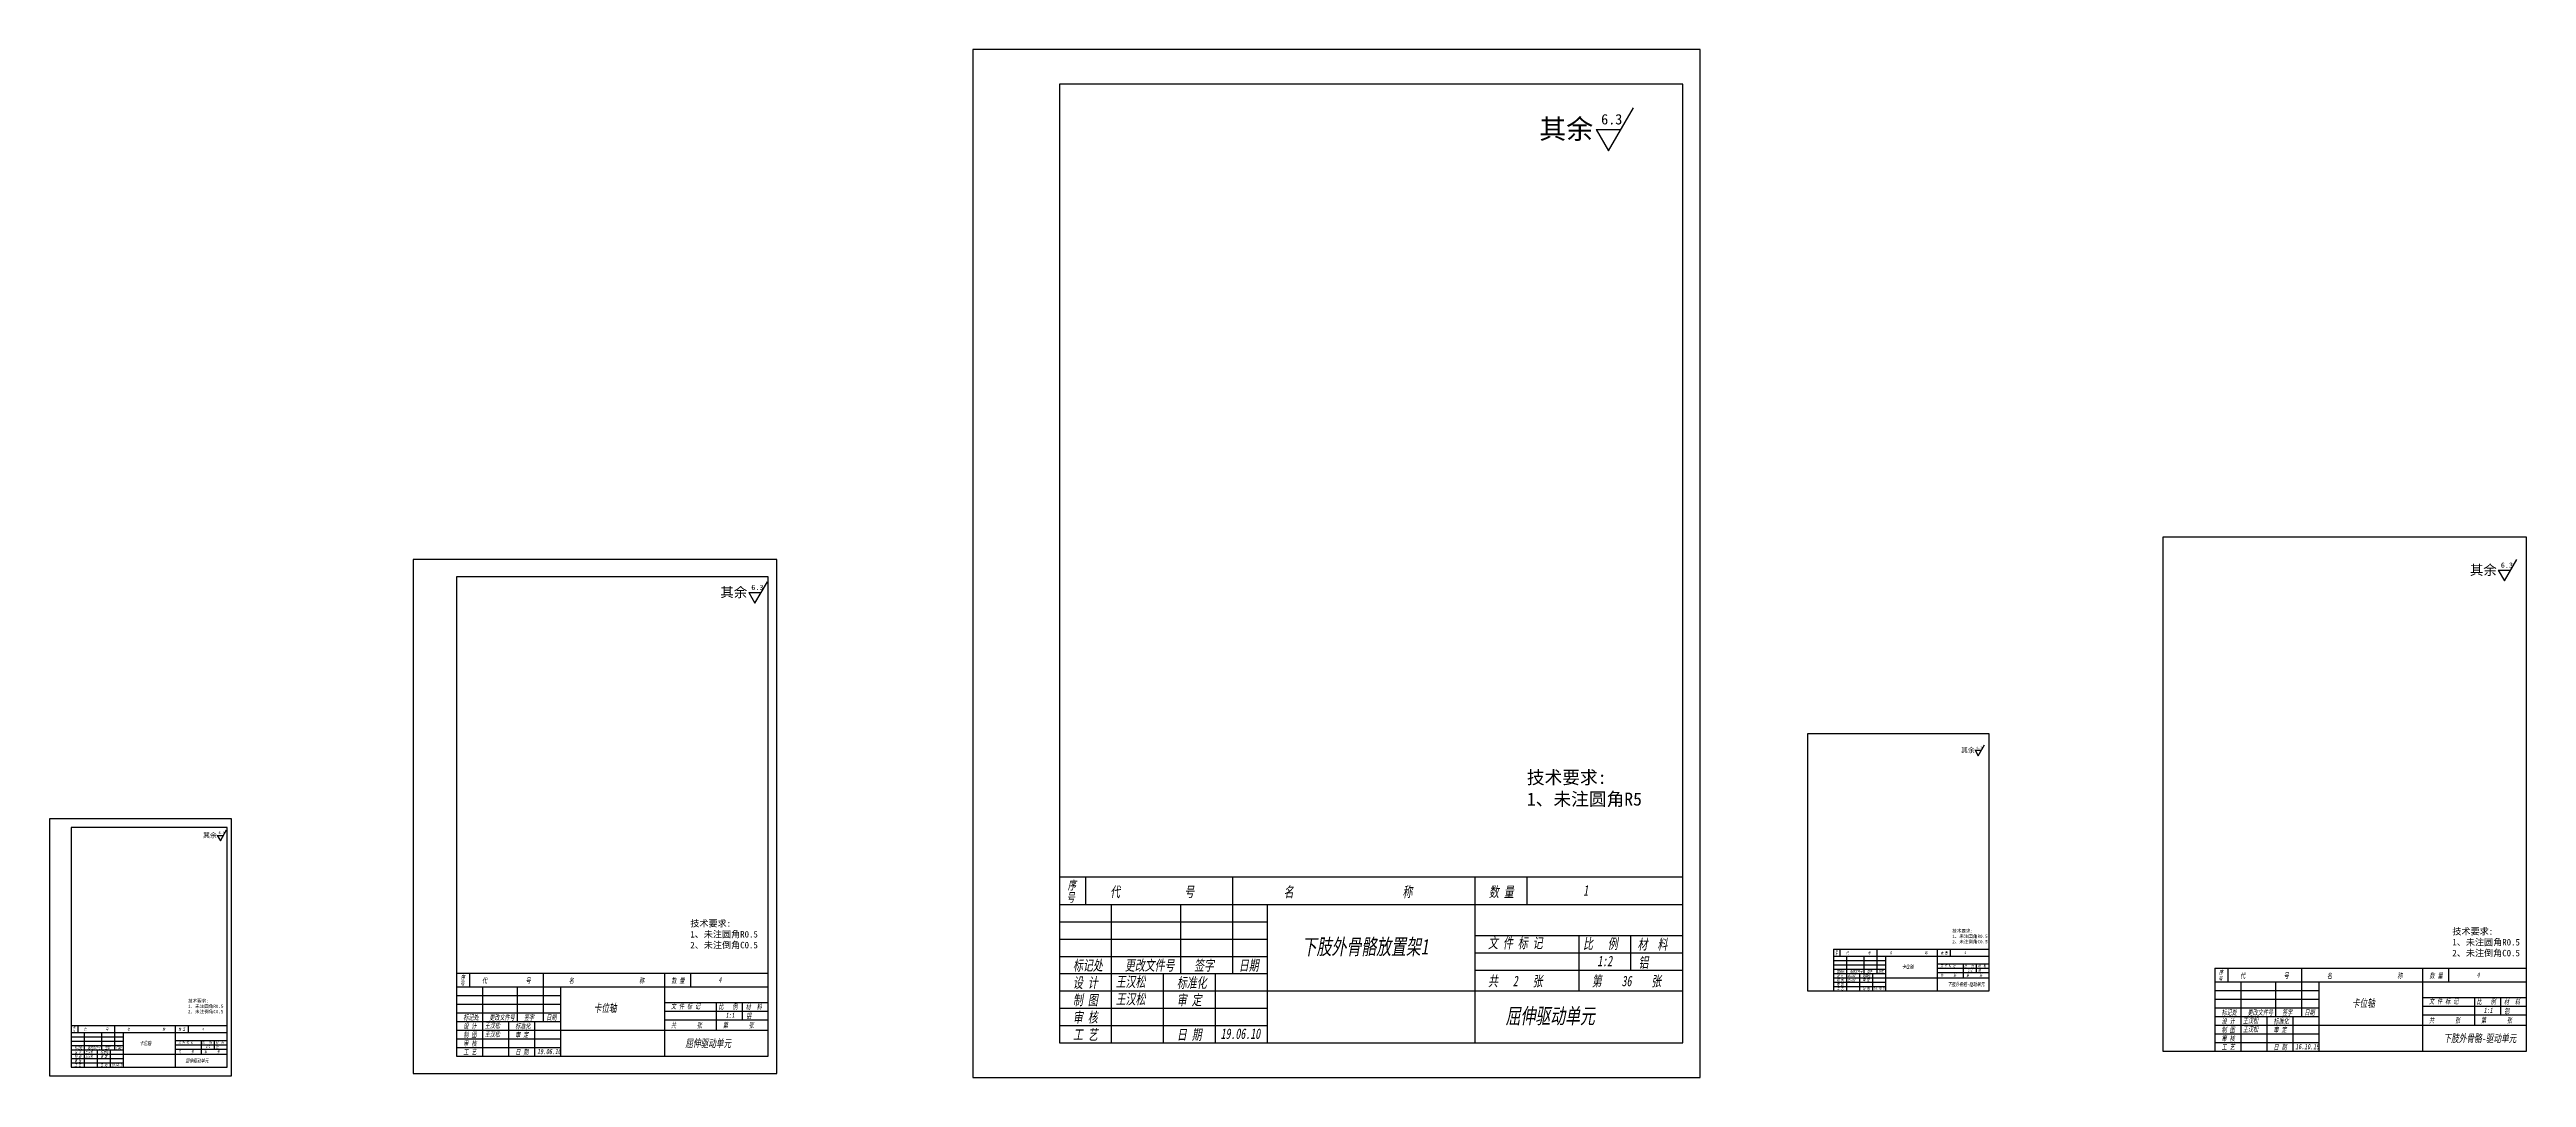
# Model space of a CAD drawing. Header units: millimetres. Extents: x 8840 to 20870, y -7456 to 1741.
# Drawn here: x 8840 to 10271, y -4038 to -3444 of the extents above; entities that cross this region are included whole.
import ezdxf

# ---------------------------------------------------------------- set-up
doc = ezdxf.new("R2010")
doc.units = ezdxf.units.MM
doc.layers.get('0').update_dxf_attribs({"lineweight": 25})
for name, color, linetype in [('临时线', 6, 'Continuous'), ('尺寸', 4, 'Continuous'), ('文字', 7, 'Continuous'), ('细实线', 2, 'Continuous')]:
    doc.layers.add(name, color=color, linetype=linetype)
doc.styles.get("Standard").update_dxf_attribs({"font": ''})
doc.styles.add('样式 2', font='', dxfattribs={"width": 0.7, "oblique": 10})
doc.styles.get('Standard').set_extended_font_data('SimSun')
doc.styles.get('样式 2').set_extended_font_data('SimSun')

# ---------------------------------------------------------------- blocks, each defined once
blk = doc.blocks.new('ra')
at = {"layer": '细实线'}
for p, q in [((0, 0), (6, 10.39)), ((-3, 5.2), (0, 0)), ((-3, 5.2), (3, 5.2))]:
    blk.add_line(p, q, dxfattribs=at)
at = {"layer": '文字'}
blk.add_attdef('RA', (-1.78, 6.39), '', height=2.5, dxfattribs=at)

msp = doc.modelspace()

# ---------------------------------------------------------------- linework, layer by layer
for p, q in [((9783.437, -3464.034), (9423.437, -3464.034)), ((9423.437, -3464.034), (9423.437, -4018.034)), ((9783.437, -4018.034), (9783.437, -3464.034)), ((9255.32, -3748.711), (9075.32, -3748.711)), ((9075.32, -3748.711), (9075.32, -4025.711)), ((9255.32, -4025.711), (9255.32, -3748.711)), ((8942.749, -3893.584), (8852.749, -3893.584)), ((8852.749, -3893.584), (8852.749, -4032.084)), ((8942.749, -4032.084), (8942.749, -3893.584)), ((9423.437, -3922.034), (9783.437, -3922.034)), ((9438.437, -3922.034), (9438.437, -3938.034)), ((9523.437, -3922.034), (9523.437, -3938.034)), ((9663.437, -3922.034), (9663.437, -4018.034)), ((9693.437, -3922.034), (9693.437, -3938.034)), ((9423.437, -3938.034), (9783.437, -3938.034)), ((9543.437, -3938.034), (9543.437, -4018.034)), ((9663.437, -3956.034), (9783.437, -3956.034)), ((9423.437, -3968.034), (9543.437, -3968.034)), ((9870.469, -3963.931), (9870.469, -3987.931)), ((9870.469, -3963.931), (9960.469, -3963.931)), ((9870.469, -3967.931), (9960.469, -3967.931)), ((9870.469, -3975.431), (9900.469, -3975.431)), ((9874.219, -3963.931), (9874.219, -3967.931)), ((9895.469, -3963.931), (9895.469, -3967.931)), ((9900.469, -3967.931), (9900.469, -3987.931)), ((9930.469, -3963.931), (9930.469, -3987.931)), ((9930.469, -3972.431), (9960.469, -3972.431)), ((9937.969, -3963.931), (9937.969, -3967.931)), ((10090.703, -3974.851), (10090.703, -4022.851)), ((10090.703, -3974.851), (10270.703, -3974.851)), ((10098.203, -3974.851), (10098.203, -3982.851)), ((10140.703, -3974.851), (10140.703, -3982.851)), ((10210.703, -3974.851), (10210.703, -4022.851)), ((10225.703, -3974.851), (10225.703, -3982.851)), ((9075.32, -3977.711), (9255.32, -3977.711)), ((9075.32, -3985.711), (9255.32, -3985.711)), ((9082.82, -3977.711), (9082.82, -3985.711)), ((9125.32, -3977.711), (9125.32, -3985.711)), ((9135.32, -3985.711), (9135.32, -4025.711)), ((9195.32, -3977.711), (9195.32, -4025.711)), ((9210.32, -3977.711), (9210.32, -3985.711)), ((9543.437, -3988.034), (9783.437, -3988.034)), ((9870.469, -3987.931), (9960.469, -3987.931)), ((9900.469, -3980.431), (9960.469, -3980.431)), ((10090.703, -3982.851), (10270.703, -3982.851)), ((10150.703, -3982.851), (10150.703, -4022.851)), ((9075.32, -4000.711), (9135.32, -4000.711)), ((9195.32, -3994.711), (9255.32, -3994.711)), ((10090.703, -3997.851), (10150.703, -3997.851)), ((10210.703, -3991.851), (10270.703, -3991.851)), ((8852.749, -4008.084), (8942.749, -4008.084)), ((8852.749, -4012.084), (8942.749, -4012.084)), ((8856.499, -4008.084), (8856.499, -4012.084)), ((8877.749, -4008.084), (8877.749, -4012.084)), ((8882.749, -4012.084), (8882.749, -4032.084)), ((8912.749, -4008.084), (8912.749, -4032.084)), ((8912.749, -4016.584), (8942.749, -4016.584)), ((8920.249, -4008.084), (8920.249, -4012.084)), ((9135.32, -4010.711), (9255.32, -4010.711)), ((9423.437, -4018.034), (9783.437, -4018.034)), ((10150.703, -4007.851), (10270.703, -4007.851)), ((8852.749, -4019.584), (8882.749, -4019.584)), ((8852.749, -4032.084), (8942.749, -4032.084)), ((8882.749, -4024.584), (8942.749, -4024.584)), ((9075.32, -4025.711), (9255.32, -4025.711)), ((10090.703, -4022.851), (10270.703, -4022.851))]:
    msp.add_line(p, q)
for points in [[(9373.437, -4038.034), (9793.437, -4038.034), (9793.437, -3444.034), (9373.437, -3444.034)], [(10060.703, -4022.851), (10270.703, -4022.851), (10270.703, -3725.851), (10060.703, -3725.851)], [(9050.32, -4035.711), (9260.32, -4035.711), (9260.32, -3738.711), (9050.32, -3738.711)], [(9855.469, -3987.931), (9960.469, -3987.931), (9960.469, -3839.431), (9855.469, -3839.431)], [(8840.249, -4037.084), (8945.249, -4037.084), (8945.249, -3888.584), (8840.249, -3888.584)]]:
    msp.add_lwpolyline(points, close=True)
at = {"layer": '临时线'}
for p, q in [((9423.437, -3948.034), (9543.437, -3948.034)), ((9453.437, -3938.034), (9453.437, -4018.034)), ((9493.437, -3938.034), (9493.437, -3978.034)), ((9523.437, -3938.034), (9523.437, -3978.034)), ((9423.437, -3958.034), (9543.437, -3958.034)), ((9723.36, -3956.034), (9723.36, -3988.034)), ((9753.36, -3956.034), (9753.36, -3976.034)), ((9663.437, -3966.034), (9783.437, -3966.034)), ((9663.437, -3976.034), (9783.437, -3976.034)), ((9870.469, -3970.431), (9900.469, -3970.431)), ((9870.469, -3972.931), (9900.469, -3972.931)), ((9877.969, -3967.931), (9877.969, -3987.931)), ((9887.969, -3967.931), (9887.969, -3977.931)), ((9895.469, -3967.931), (9895.469, -3977.931)), ((9930.469, -3974.931), (9960.469, -3974.931)), ((9945.45, -3972.431), (9945.45, -3980.431)), ((9952.95, -3972.431), (9952.95, -3977.431)), ((9075.32, -3990.711), (9135.32, -3990.711)), ((9090.32, -3985.711), (9090.32, -4025.711)), ((9110.32, -3985.711), (9110.32, -4005.711)), ((9125.32, -3985.711), (9125.32, -4005.711)), ((9423.437, -3978.034), (9543.437, -3978.034)), ((9423.437, -3988.034), (9543.437, -3988.034)), ((9483.437, -3978.034), (9483.437, -4018.034)), ((9513.437, -3978.034), (9513.437, -4018.034)), ((9870.469, -3977.931), (9900.469, -3977.931)), ((9870.469, -3980.431), (9900.469, -3980.431)), ((9870.469, -3982.931), (9900.469, -3982.931)), ((9870.469, -3985.431), (9900.469, -3985.431)), ((9885.469, -3977.931), (9885.469, -3987.931)), ((9892.969, -3977.931), (9892.969, -3987.931)), ((9930.469, -3977.431), (9960.469, -3977.431)), ((10090.703, -3987.851), (10150.703, -3987.851)), ((10105.703, -3982.851), (10105.703, -4022.851)), ((10125.703, -3982.851), (10125.703, -4002.851)), ((10140.703, -3982.851), (10140.703, -4002.851)), ((9075.32, -3995.711), (9135.32, -3995.711)), ((9195.32, -3999.711), (9255.32, -3999.711)), ((9195.32, -4004.711), (9255.32, -4004.711)), ((9225.281, -3994.711), (9225.281, -4010.711)), ((9240.281, -3994.711), (9240.281, -4004.711)), ((9423.437, -3998.034), (9543.437, -3998.034)), ((10090.703, -3992.851), (10150.703, -3992.851)), ((10090.703, -4002.851), (10150.703, -4002.851)), ((10120.703, -4002.851), (10120.703, -4022.851)), ((10135.703, -4002.851), (10135.703, -4022.851)), ((10210.703, -3996.851), (10270.703, -3996.851)), ((10210.703, -4001.851), (10270.703, -4001.851)), ((10240.665, -3991.851), (10240.665, -4007.851)), ((10255.665, -3991.851), (10255.665, -4001.851)), ((8852.749, -4014.584), (8882.749, -4014.584)), ((8852.749, -4017.084), (8882.749, -4017.084)), ((8860.249, -4012.084), (8860.249, -4032.084)), ((8870.249, -4012.084), (8870.249, -4022.084)), ((8877.749, -4012.084), (8877.749, -4022.084)), ((8912.749, -4019.084), (8942.749, -4019.084)), ((8927.73, -4016.584), (8927.73, -4024.584)), ((8935.23, -4016.584), (8935.23, -4021.584)), ((9075.32, -4005.711), (9135.32, -4005.711)), ((9075.32, -4010.711), (9135.32, -4010.711)), ((9075.32, -4015.711), (9135.32, -4015.711)), ((9105.32, -4005.711), (9105.32, -4025.711)), ((9120.32, -4005.711), (9120.32, -4025.711)), ((9423.437, -4008.034), (9543.437, -4008.034)), ((10090.703, -4007.851), (10150.703, -4007.851)), ((10090.703, -4012.851), (10150.703, -4012.851)), ((10090.703, -4017.851), (10150.703, -4017.851)), ((8852.749, -4022.084), (8882.749, -4022.084)), ((8852.749, -4024.584), (8882.749, -4024.584)), ((8852.749, -4027.084), (8882.749, -4027.084)), ((8852.749, -4029.584), (8882.749, -4029.584)), ((8867.749, -4022.084), (8867.749, -4032.084)), ((8875.249, -4022.084), (8875.249, -4032.084)), ((8912.749, -4021.584), (8942.749, -4021.584)), ((9075.32, -4020.711), (9135.32, -4020.711))]:
    msp.add_line(p, q, dxfattribs=at)

# ---------------------------------------------------------------- block references
at = {"layer": '尺寸'}
for p, xscale, yscale, zscale in [((9740.594, -3502.665), 2.399999999994179, 2.399999999999636, 2.4), ((10258.035, -3751.143), 1.19999999999709, 1.199999999999818, 1.2), ((9247.652, -3764.003), 1.19999999999709, 1.199999999999818, 1.2), ((9954.135, -3852.077), 0.5999999999985448, 0.599999999999909, 0.6), ((8938.915, -3901.23), 0.5999999999985448, 0.599999999999909, 0.6)]:
    msp.add_blockref('ra', p, dxfattribs=dict(at, xscale=xscale, yscale=yscale, zscale=zscale)).add_auto_attribs({'RA': '6.3'})

# ---------------------------------------------------------------- texts
at = {"style": '样式 2', "oblique": 10, "width": 0.7}
for s, height, p in [('号', 5, (9427.56, -3936.54)), ('序', 5, (9428.252, -3929.432)), ('代             号', 6, (9452.77, -3933.777)), ('名                      称', 6, (9553.032, -3933.777)), ('数 量', 6, (9671.545, -3933.777)), ('1', 6, (9725.975, -3932.919)), ('下肢外骨骼放置架1', 9, (9563.433, -3966.965)), ('文 件 标 记', 6, (9671.05, -3963.294)), ('比   例', 6, (9725.898, -3963.73)), ('材  料', 6, (9757.372, -3964.048)), ('标记处', 6, (9431.31, -3976.247)), ('更改文件号', 6, (9461.31, -3976.247)), ('签字', 6, (9501.31, -3976.247)), ('日期', 6, (9527.087, -3976.247)), ('1:2', 6, (9734.115, -3973.73)), ('铝', 6, (9757.925, -3974.616)), ('号', 1.25, (9871.5, -3967.557)), ('序', 1.25, (9871.673, -3965.78)), ('标记处', 1.5, (9872.437, -3977.484)), ('代             号', 1.5, (9877.802, -3966.866)), ('更改文件号', 1.5, (9879.937, -3977.484)), ('签字', 1.5, (9889.937, -3977.484)), ('日期', 1.5, (9896.382, -3977.484)), ('名                      称', 1.5, (9902.868, -3966.866)), ('卡位轴', 2.25, (9910.07, -3975.163)), ('文 件 标 记', 1.5, (9932.372, -3974.245)), ('数 量', 1.5, (9932.496, -3966.866)), ('比   例', 1.5, (9946.084, -3974.354)), ('4', 1.5, (9946.104, -3966.652)), ('2:1', 1.5, (9948.138, -3976.854)), ('材  料', 1.5, (9953.953, -3974.434)), ('铝', 1.5, (9954.091, -3977.076)), ('序', 2.5, (10093.111, -3978.55)), ('号', 2.5, (9077.381, -3984.964)), ('序', 2.5, (9077.727, -3981.41)), ('代             号', 3, (9089.986, -3983.582)), ('名                      称', 3, (9140.118, -3983.582)), ('数 量', 3, (9199.374, -3983.582)), ('4', 3, (9226.589, -3983.153)), ('制 图', 6, (9431.31, -3996.247)), ('设 计', 6, (9431.31, -3986.247)), ('王汉松', 6, (9455.975, -3985.73)), ('王汉松', 6, (9455.975, -3995.73)), ('标准化', 6, (9491.31, -3986.247)), ('审 定', 6, (9491.31, -3996.247)), ('共   2   张', 6, (9671.05, -3985.294)), ('第    36    张', 6, (9730.973, -3985.294)), ('工 艺', 1.5, (9872.437, -3987.484)), ('制 图', 1.5, (9872.437, -3982.484)), ('设 计', 1.5, (9872.437, -3979.984)), ('审 核', 1.5, (9872.437, -3984.984)), ('王汉松', 1.5, (9878.604, -3979.854)), ('王汉松', 1.5, (9878.604, -3982.354)), ('标准化', 1.5, (9887.437, -3979.984)), ('审 定', 1.5, (9887.437, -3982.484)), ('日 期', 1.5, (9887.437, -3987.484)), ('16.10.19', 1.5, (9893.741, -3987.353)), ('共       张', 1.5, (9932.372, -3979.745)), ('下肢外骨骼-驱动单元', 2.25, (9936.534, -3985.336)), ('第       张', 1.5, (9947.353, -3979.745)), ('号', 2.5, (10092.765, -3982.104)), ('代             号', 3, (10105.37, -3980.722)), ('名                      称', 3, (10155.501, -3980.722)), ('数 量', 3, (10214.758, -3980.722)), ('4', 3, (10241.973, -3980.293)), ('标记处', 3, (9079.256, -4004.817)), ('更改文件号', 3, (9094.256, -4004.817)), ('签字', 3, (9114.256, -4004.817)), ('日期', 3, (9127.145, -4004.817)), ('卡位轴', 4.5, (9154.521, -4000.176)), ('文 件 标 记', 3, (9199.126, -3998.341)), ('比   例', 3, (9226.551, -3998.559)), ('1:1', 3, (9230.659, -4003.559)), ('材  料', 3, (9242.287, -3998.718)), ('铝', 3, (9242.564, -4004.002)), ('审 核', 6, (9431.31, -4006.247)), ('屈伸驱动单元', 9, (9681.166, -4006.965)), ('标记处', 3, (10094.64, -4001.957)), ('设 计', 3, (10094.64, -4006.957)), ('王汉松', 3, (10106.973, -4006.699)), ('更改文件号', 3, (10109.64, -4001.957)), ('标准化', 3, (10124.64, -4006.957)), ('签字', 3, (10129.64, -4001.957)), ('日期', 3, (10142.529, -4001.957)), ('卡位轴', 4.5, (10169.905, -3997.316)), ('文 件 标 记', 3, (10214.51, -3995.48)), ('共       张', 3, (10214.51, -4006.48)), ('比   例', 3, (10241.934, -3995.699)), ('第       张', 3, (10244.472, -4006.48)), ('1:1', 3, (10246.042, -4000.699)), ('材  料', 3, (10257.671, -3995.858)), ('铝', 3, (10257.948, -4001.142)), ('号', 1.25, (8853.78, -4011.71)), ('序', 1.25, (8853.953, -4009.933)), ('代             号', 1.5, (8860.082, -4011.019)), ('名                      称', 1.5, (8885.148, -4011.019)), ('卡位轴', 2.25, (8892.35, -4019.316)), ('文 件 标 记', 1.5, (8914.652, -4018.398)), ('数 量', 1.5, (8914.776, -4011.019)), ('比   例', 1.5, (8928.364, -4018.508)), ('4', 1.5, (8928.383, -4010.805)), ('2:1', 1.5, (8930.418, -4021.008)), ('材  料', 1.5, (8936.233, -4018.587)), ('铝', 1.5, (8936.371, -4021.229)), ('制 图', 3, (9079.256, -4014.817)), ('设 计', 3, (9079.256, -4009.817)), ('审 核', 3, (9079.256, -4019.817)), ('王汉松', 3, (9091.589, -4009.559)), ('王汉松', 3, (9091.589, -4014.559)), ('标准化', 3, (9109.256, -4009.817)), ('审 定', 3, (9109.256, -4014.817)), ('共       张', 3, (9199.126, -4009.341)), ('屈伸驱动单元', 4.5, (9207.449, -4020.522)), ('第       张', 3, (9229.088, -4009.341)), ('工 艺', 6, (9431.31, -4016.247)), ('日 期', 6, (9491.31, -4016.247)), ('19.06.10', 6, (9516.526, -4015.725)), ('工 艺', 3, (10094.64, -4021.957)), ('制 图', 3, (10094.64, -4011.957)), ('审 核', 3, (10094.64, -4016.957)), ('王汉松', 3, (10106.973, -4011.699)), ('审 定', 3, (10124.64, -4011.957)), ('日 期', 3, (10124.64, -4021.957)), ('16.10.19', 3, (10137.248, -4021.696)), ('下肢外骨骼-驱动单元', 4.5, (10222.832, -4017.661)), ('工 艺', 1.5, (8854.717, -4031.637)), ('标记处', 1.5, (8854.717, -4021.637)), ('制 图', 1.5, (8854.717, -4026.637)), ('设 计', 1.5, (8854.717, -4024.137)), ('审 核', 1.5, (8854.717, -4029.137)), ('王汉松', 1.5, (8860.883, -4024.008)), ('王汉松', 1.5, (8860.883, -4026.508)), ('更改文件号', 1.5, (8862.217, -4021.637)), ('标准化', 1.5, (8869.717, -4024.137)), ('审 定', 1.5, (8869.717, -4026.637)), ('日 期', 1.5, (8869.717, -4031.637)), ('签字', 1.5, (8872.217, -4021.637)), ('19.06.10', 1.5, (8876.021, -4031.506)), ('日期', 1.5, (8878.661, -4021.637)), ('共       张', 1.5, (8914.652, -4023.898)), ('屈伸驱动单元', 2.25, (8918.813, -4029.489)), ('第       张', 1.5, (8929.633, -4023.898)), ('工 艺', 3, (9079.256, -4024.817)), ('日 期', 3, (9109.256, -4024.817)), ('19.06.10', 3, (9121.864, -4024.556))]:
    msp.add_text(s, height=height, dxfattribs=at).set_placement(p)
at = {"layer": '文字'}
for height, p in [(11.4, (9700.623, -3495.633)), (5.7, (10238.05, -3747.627)), (5.7, (9227.666, -3760.487)), (2.85, (9944.142, -3850.319)), (2.85, (8928.922, -3899.472))]:
    msp.add_text('其余', height=height, dxfattribs=at).set_placement(p)
at = {"layer": '文字', "ltscale": 0.1, "attachment_point": 1}
for s, insert, char_height, width in [('{\\fSimSun|b0|i0|c134|p2;技术要求:\\P1、未注圆角R5}', (9693.423, -3860.901), 7.5, 108.27937), ('{\\fSimSun|b0|i0|c134|p2;技术要求:\\P1、未注圆角R0.5\\P2、未注倒角C0.5}', (9210.313, -3947.144), 3.75, 54.13968), ('{\\fSimSun|b0|i0|c134|p2;技术要求:\\P1、未注圆角R0.5\\P2、未注倒角C0.5}', (9939.077, -3952.377), 1.875, 27.06984), ('{\\fSimSun|b0|i0|c134|p2;技术要求:\\P1、未注圆角R0.5\\P2、未注倒角C0.5}', (10227.919, -3951.743), 3.75, 54.13968), ('{\\fSimSun|b0|i0|c134|p2;技术要求:\\P1、未注圆角R0.5\\P2、未注倒角C0.5}', (8920.245, -3992.8), 1.875, 27.06984)]:
    msp.add_mtext(s, dxfattribs=dict(at, insert=insert, char_height=char_height, width=width))

doc.saveas('drawing.dxf')
